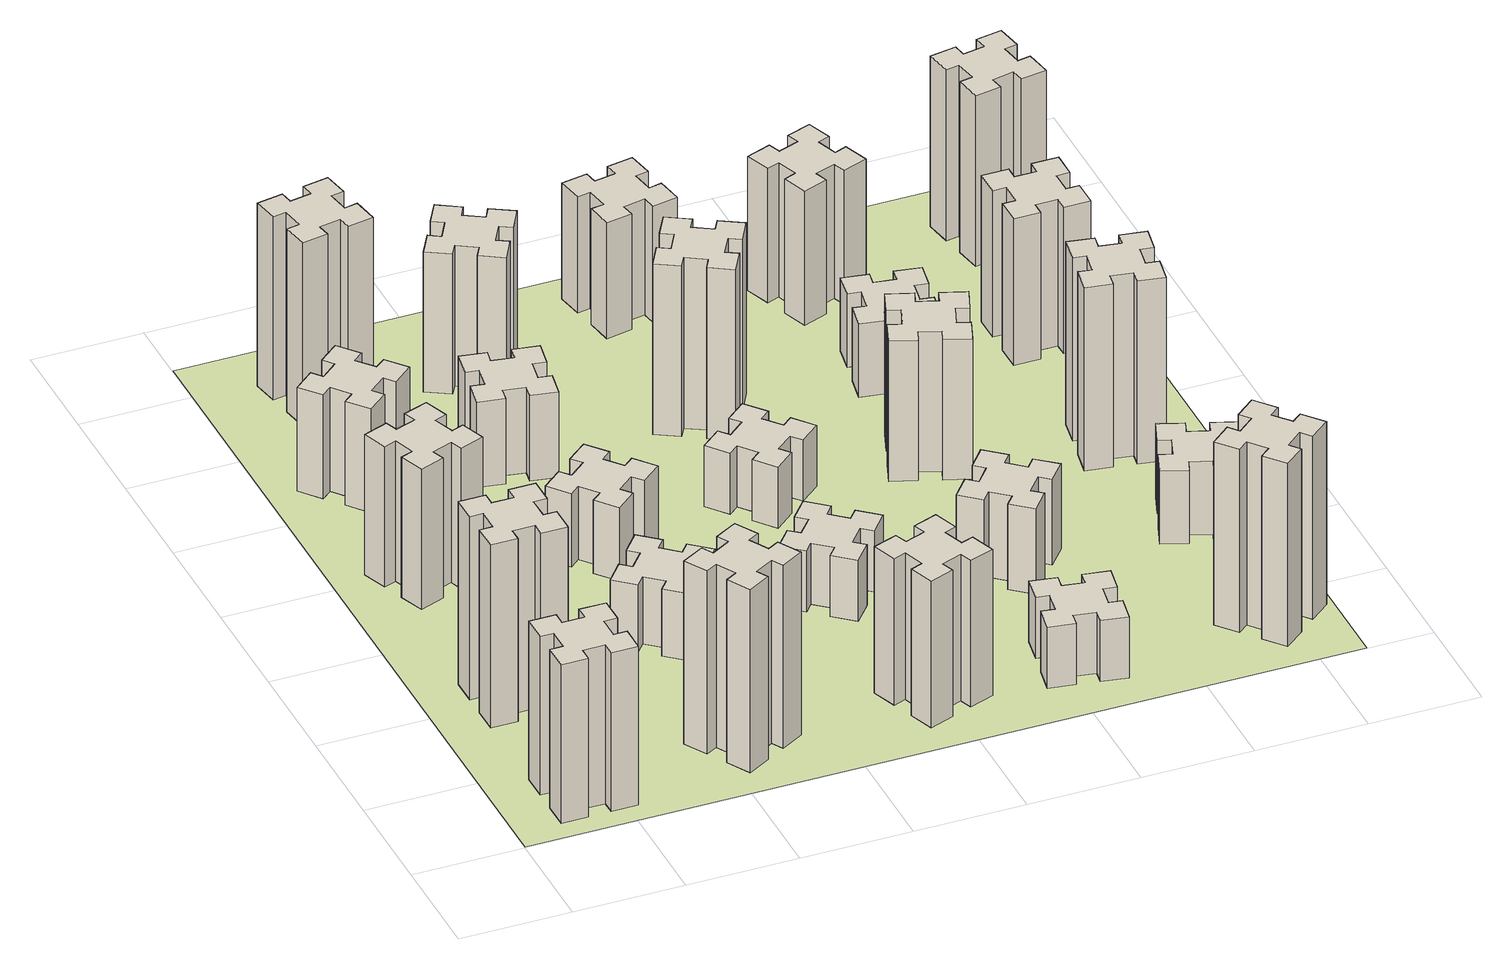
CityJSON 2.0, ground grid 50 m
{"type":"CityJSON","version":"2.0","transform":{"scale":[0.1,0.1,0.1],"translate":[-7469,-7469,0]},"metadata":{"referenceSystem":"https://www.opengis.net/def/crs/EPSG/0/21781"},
"CityObjects":{
"building1":{"type":"Building","attributes":{"class":"1000","function":"1000","usage":"1000","yearOfConstruction":2016,"roofType":"1000","measuredHeight":78,"storeysAboveGround":30,"storeysBelowGround":0},"geometry":[{"type":"Solid","lod":"1","boundaries":[[[[0,1,2,3,4,5,6,7,8,9,10,11,12,13,14,15,16,17,18,19]],[[17,16,20,21]],[[16,15,22,20]],[[15,14,23,22]],[[14,13,24,23]],[[13,12,25,24]],[[12,11,26,25]],[[11,10,27,26]],[[10,9,28,27]],[[9,8,29,28]],[[8,7,30,29]],[[7,6,31,30]],[[6,5,32,31]],[[5,4,33,32]],[[4,3,34,33]],[[3,2,35,34]],[[2,1,36,35]],[[1,0,37,36]],[[0,19,38,37]],[[19,18,39,38]],[[18,17,21,39]],[[24,25,26,27,28,29,30,31,32,33,34,35,36,37,38,39,21,20,22,23]]]]}]},
"building2":{"type":"Building","attributes":{"class":"1000","function":"1000","usage":"1000","yearOfConstruction":2016,"roofType":"1000","measuredHeight":90,"storeysAboveGround":30,"storeysBelowGround":0},"geometry":[{"type":"Solid","lod":"1","boundaries":[[[[40,41,42,43,44,45,46,47,48,49,50,51,52,53,54,55,56,57,58,59]],[[57,56,60,61]],[[56,55,62,60]],[[55,54,63,62]],[[54,53,64,63]],[[53,52,65,64]],[[52,51,66,65]],[[51,50,67,66]],[[50,49,68,67]],[[49,48,69,68]],[[48,47,70,69]],[[47,46,71,70]],[[46,45,72,71]],[[45,44,73,72]],[[44,43,74,73]],[[43,42,75,74]],[[42,41,76,75]],[[41,40,77,76]],[[40,59,78,77]],[[59,58,79,78]],[[58,57,61,79]],[[64,65,66,67,68,69,70,71,72,73,74,75,76,77,78,79,61,60,62,63]]]]}]},
"building3":{"type":"Building","attributes":{"class":"1000","function":"1000","usage":"1000","yearOfConstruction":2016,"roofType":"1000","measuredHeight":69,"storeysAboveGround":30,"storeysBelowGround":0},"geometry":[{"type":"Solid","lod":"1","boundaries":[[[[80,81,82,83,84,85,86,87,88,89,90,91,92,93,94,95,96,97,98,99]],[[97,96,100,101]],[[96,95,102,100]],[[95,94,103,102]],[[94,93,104,103]],[[93,92,105,104]],[[92,91,106,105]],[[91,90,107,106]],[[90,89,108,107]],[[89,88,109,108]],[[88,87,110,109]],[[87,86,111,110]],[[86,85,112,111]],[[85,84,113,112]],[[84,83,114,113]],[[83,82,115,114]],[[82,81,116,115]],[[81,80,117,116]],[[80,99,118,117]],[[99,98,119,118]],[[98,97,101,119]],[[104,105,106,107,108,109,110,111,112,113,114,115,116,117,118,119,101,100,102,103]]]]}]},
"building4":{"type":"Building","attributes":{"class":"1000","function":"1000","usage":"1000","yearOfConstruction":2016,"roofType":"1000","measuredHeight":51,"storeysAboveGround":30,"storeysBelowGround":0},"geometry":[{"type":"Solid","lod":"1","boundaries":[[[[120,121,122,123,124,125,126,127,128,129,130,131,132,133,134,135,136,137,138,139]],[[137,136,140,141]],[[136,135,142,140]],[[135,134,143,142]],[[134,133,144,143]],[[133,132,145,144]],[[132,131,146,145]],[[131,130,147,146]],[[130,129,148,147]],[[129,128,149,148]],[[128,127,150,149]],[[127,126,151,150]],[[126,125,152,151]],[[125,124,153,152]],[[124,123,154,153]],[[123,122,155,154]],[[122,121,156,155]],[[121,120,157,156]],[[120,139,158,157]],[[139,138,159,158]],[[138,137,141,159]],[[144,145,146,147,148,149,150,151,152,153,154,155,156,157,158,159,141,140,142,143]]]]}]},
"building5":{"type":"Building","attributes":{"class":"1000","function":"1000","usage":"1000","yearOfConstruction":2016,"roofType":"1000","measuredHeight":90,"storeysAboveGround":30,"storeysBelowGround":0},"geometry":[{"type":"Solid","lod":"1","boundaries":[[[[160,161,162,163,164,165,166,167,168,169,170,171,172,173,174,175,176,177,178,179]],[[177,176,180,181]],[[176,175,182,180]],[[175,174,183,182]],[[174,173,184,183]],[[173,172,185,184]],[[172,171,186,185]],[[171,170,187,186]],[[170,169,188,187]],[[169,168,189,188]],[[168,167,190,189]],[[167,166,191,190]],[[166,165,192,191]],[[165,164,193,192]],[[164,163,194,193]],[[163,162,195,194]],[[162,161,196,195]],[[161,160,197,196]],[[160,179,198,197]],[[179,178,199,198]],[[178,177,181,199]],[[184,185,186,187,188,189,190,191,192,193,194,195,196,197,198,199,181,180,182,183]]]]}]},
"building6":{"type":"Building","attributes":{"class":"1000","function":"1000","usage":"1000","yearOfConstruction":2016,"roofType":"1000","measuredHeight":90,"storeysAboveGround":30,"storeysBelowGround":0},"geometry":[{"type":"Solid","lod":"1","boundaries":[[[[200,201,202,203,204,205,206,207,208,209,210,211,212,213,214,215,216,217,218,219]],[[217,216,220,221]],[[216,215,222,220]],[[215,214,223,222]],[[214,213,224,223]],[[213,212,225,224]],[[212,211,226,225]],[[211,210,227,226]],[[210,209,228,227]],[[209,208,229,228]],[[208,207,230,229]],[[207,206,231,230]],[[206,205,232,231]],[[205,204,233,232]],[[204,203,234,233]],[[203,202,235,234]],[[202,201,236,235]],[[201,200,237,236]],[[200,219,238,237]],[[219,218,239,238]],[[218,217,221,239]],[[224,225,226,227,228,229,230,231,232,233,234,235,236,237,238,239,221,220,222,223]]]]}]},
"building7":{"type":"Building","attributes":{"class":"1000","function":"1000","usage":"1000","yearOfConstruction":2016,"roofType":"1000","measuredHeight":33,"storeysAboveGround":30,"storeysBelowGround":0},"geometry":[{"type":"Solid","lod":"1","boundaries":[[[[240,241,242,243,244,245,246,247,248,249,250,251,252,253,254,255,256,257,258,259]],[[257,256,260,261]],[[256,255,262,260]],[[255,254,263,262]],[[254,253,264,263]],[[253,252,265,264]],[[252,251,266,265]],[[251,250,267,266]],[[250,249,268,267]],[[249,248,269,268]],[[248,247,270,269]],[[247,246,271,270]],[[246,245,272,271]],[[245,244,273,272]],[[244,243,274,273]],[[243,242,275,274]],[[242,241,276,275]],[[241,240,277,276]],[[240,259,278,277]],[[259,258,279,278]],[[258,257,261,279]],[[264,265,266,267,268,269,270,271,272,273,274,275,276,277,278,279,261,260,262,263]]]]}]},
"building8":{"type":"Building","attributes":{"class":"1000","function":"1000","usage":"1000","yearOfConstruction":2016,"roofType":"1000","measuredHeight":36,"storeysAboveGround":30,"storeysBelowGround":0},"geometry":[{"type":"Solid","lod":"1","boundaries":[[[[280,281,282,283,284,285,286,287,288,289,290,291,292,293,294,295,296,297,298,299]],[[297,296,300,301]],[[296,295,302,300]],[[295,294,303,302]],[[294,293,304,303]],[[293,292,305,304]],[[292,291,306,305]],[[291,290,307,306]],[[290,289,308,307]],[[289,288,309,308]],[[288,287,310,309]],[[287,286,311,310]],[[286,285,312,311]],[[285,284,313,312]],[[284,283,314,313]],[[283,282,315,314]],[[282,281,316,315]],[[281,280,317,316]],[[280,299,318,317]],[[299,298,319,318]],[[298,297,301,319]],[[304,305,306,307,308,309,310,311,312,313,314,315,316,317,318,319,301,300,302,303]]]]}]},
"building9":{"type":"Building","attributes":{"class":"1000","function":"1000","usage":"1000","yearOfConstruction":2016,"roofType":"1000","measuredHeight":42,"storeysAboveGround":30,"storeysBelowGround":0},"geometry":[{"type":"Solid","lod":"1","boundaries":[[[[320,321,322,323,324,325,326,327,328,329,330,331,332,333,334,335,336,337,338,339]],[[337,336,340,341]],[[336,335,342,340]],[[335,334,343,342]],[[334,333,344,343]],[[333,332,345,344]],[[332,331,346,345]],[[331,330,347,346]],[[330,329,348,347]],[[329,328,349,348]],[[328,327,350,349]],[[327,326,351,350]],[[326,325,352,351]],[[325,324,353,352]],[[324,323,354,353]],[[323,322,355,354]],[[322,321,356,355]],[[321,320,357,356]],[[320,339,358,357]],[[339,338,359,358]],[[338,337,341,359]],[[344,345,346,347,348,349,350,351,352,353,354,355,356,357,358,359,341,340,342,343]]]]}]},
"building10":{"type":"Building","attributes":{"class":"1000","function":"1000","usage":"1000","yearOfConstruction":2016,"roofType":"1000","measuredHeight":72,"storeysAboveGround":30,"storeysBelowGround":0},"geometry":[{"type":"Solid","lod":"1","boundaries":[[[[360,361,362,363,364,365,366,367,368,369,370,371,372,373,374,375,376,377,378,379]],[[377,376,380,381]],[[376,375,382,380]],[[375,374,383,382]],[[374,373,384,383]],[[373,372,385,384]],[[372,371,386,385]],[[371,370,387,386]],[[370,369,388,387]],[[369,368,389,388]],[[368,367,390,389]],[[367,366,391,390]],[[366,365,392,391]],[[365,364,393,392]],[[364,363,394,393]],[[363,362,395,394]],[[362,361,396,395]],[[361,360,397,396]],[[360,379,398,397]],[[379,378,399,398]],[[378,377,381,399]],[[384,385,386,387,388,389,390,391,392,393,394,395,396,397,398,399,381,380,382,383]]]]}]},
"building11":{"type":"Building","attributes":{"class":"1000","function":"1000","usage":"1000","yearOfConstruction":2016,"roofType":"1000","measuredHeight":69,"storeysAboveGround":30,"storeysBelowGround":0},"geometry":[{"type":"Solid","lod":"1","boundaries":[[[[400,401,402,403,404,405,406,407,408,409,410,411,412,413,414,415,416,417,418,419]],[[417,416,420,421]],[[416,415,422,420]],[[415,414,423,422]],[[414,413,424,423]],[[413,412,425,424]],[[412,411,426,425]],[[411,410,427,426]],[[410,409,428,427]],[[409,408,429,428]],[[408,407,430,429]],[[407,406,431,430]],[[406,405,432,431]],[[405,404,433,432]],[[404,403,434,433]],[[403,402,435,434]],[[402,401,436,435]],[[401,400,437,436]],[[400,419,438,437]],[[419,418,439,438]],[[418,417,421,439]],[[424,425,426,427,428,429,430,431,432,433,434,435,436,437,438,439,421,420,422,423]]]]}]},
"building12":{"type":"Building","attributes":{"class":"1000","function":"1000","usage":"1000","yearOfConstruction":2016,"roofType":"1000","measuredHeight":30,"storeysAboveGround":30,"storeysBelowGround":0},"geometry":[{"type":"Solid","lod":"1","boundaries":[[[[440,441,442,443,444,445,446,447,448,449,450,451,452,453,454,455,456,457,458,459]],[[457,456,460,461]],[[456,455,462,460]],[[455,454,463,462]],[[454,453,464,463]],[[453,452,465,464]],[[452,451,466,465]],[[451,450,467,466]],[[450,449,468,467]],[[449,448,469,468]],[[448,447,470,469]],[[447,446,471,470]],[[446,445,472,471]],[[445,444,473,472]],[[444,443,474,473]],[[443,442,475,474]],[[442,441,476,475]],[[441,440,477,476]],[[440,459,478,477]],[[459,458,479,478]],[[458,457,461,479]],[[464,465,466,467,468,469,470,471,472,473,474,475,476,477,478,479,461,460,462,463]]]]}]},
"building13":{"type":"Building","attributes":{"class":"1000","function":"1000","usage":"1000","yearOfConstruction":2016,"roofType":"1000","measuredHeight":30,"storeysAboveGround":30,"storeysBelowGround":0},"geometry":[{"type":"Solid","lod":"1","boundaries":[[[[480,481,482,483,484,485,486,487,488,489,490,491,492,493,494,495,496,497,498,499]],[[497,496,500,501]],[[496,495,502,500]],[[495,494,503,502]],[[494,493,504,503]],[[493,492,505,504]],[[492,491,506,505]],[[491,490,507,506]],[[490,489,508,507]],[[489,488,509,508]],[[488,487,510,509]],[[487,486,511,510]],[[486,485,512,511]],[[485,484,513,512]],[[484,483,514,513]],[[483,482,515,514]],[[482,481,516,515]],[[481,480,517,516]],[[480,499,518,517]],[[499,498,519,518]],[[498,497,501,519]],[[504,505,506,507,508,509,510,511,512,513,514,515,516,517,518,519,501,500,502,503]]]]}]},
"building14":{"type":"Building","attributes":{"class":"1000","function":"1000","usage":"1000","yearOfConstruction":2016,"roofType":"1000","measuredHeight":84,"storeysAboveGround":30,"storeysBelowGround":0},"geometry":[{"type":"Solid","lod":"1","boundaries":[[[[520,521,522,523,524,525,526,527,528,529,530,531,532,533,534,535,536,537,538,539]],[[537,536,540,541]],[[536,535,542,540]],[[535,534,543,542]],[[534,533,544,543]],[[533,532,545,544]],[[532,531,546,545]],[[531,530,547,546]],[[530,529,548,547]],[[529,528,549,548]],[[528,527,550,549]],[[527,526,551,550]],[[526,525,552,551]],[[525,524,553,552]],[[524,523,554,553]],[[523,522,555,554]],[[522,521,556,555]],[[521,520,557,556]],[[520,539,558,557]],[[539,538,559,558]],[[538,537,541,559]],[[544,545,546,547,548,549,550,551,552,553,554,555,556,557,558,559,541,540,542,543]]]]}]},
"building15":{"type":"Building","attributes":{"class":"1000","function":"1000","usage":"1000","yearOfConstruction":2016,"roofType":"1000","measuredHeight":30,"storeysAboveGround":30,"storeysBelowGround":0},"geometry":[{"type":"Solid","lod":"1","boundaries":[[[[560,561,562,563,564,565,566,567,568,569,570,571,572,573,574,575,576,577,578,579]],[[577,576,580,581]],[[576,575,582,580]],[[575,574,583,582]],[[574,573,584,583]],[[573,572,585,584]],[[572,571,586,585]],[[571,570,587,586]],[[570,569,588,587]],[[569,568,589,588]],[[568,567,590,589]],[[567,566,591,590]],[[566,565,592,591]],[[565,564,593,592]],[[564,563,594,593]],[[563,562,595,594]],[[562,561,596,595]],[[561,560,597,596]],[[560,579,598,597]],[[579,578,599,598]],[[578,577,581,599]],[[584,585,586,587,588,589,590,591,592,593,594,595,596,597,598,599,581,580,582,583]]]]}]},
"building16":{"type":"Building","attributes":{"class":"1000","function":"1000","usage":"1000","yearOfConstruction":2016,"roofType":"1000","measuredHeight":57,"storeysAboveGround":30,"storeysBelowGround":0},"geometry":[{"type":"Solid","lod":"1","boundaries":[[[[600,601,602,603,604,605,606,607,608,609,610,611,612,613,614,615,616,617,618,619]],[[617,616,620,621]],[[616,615,622,620]],[[615,614,623,622]],[[614,613,624,623]],[[613,612,625,624]],[[612,611,626,625]],[[611,610,627,626]],[[610,609,628,627]],[[609,608,629,628]],[[608,607,630,629]],[[607,606,631,630]],[[606,605,632,631]],[[605,604,633,632]],[[604,603,634,633]],[[603,602,635,634]],[[602,601,636,635]],[[601,600,637,636]],[[600,619,638,637]],[[619,618,639,638]],[[618,617,621,639]],[[624,625,626,627,628,629,630,631,632,633,634,635,636,637,638,639,621,620,622,623]]]]}]},
"building17":{"type":"Building","attributes":{"class":"1000","function":"1000","usage":"1000","yearOfConstruction":2016,"roofType":"1000","measuredHeight":42,"storeysAboveGround":30,"storeysBelowGround":0},"geometry":[{"type":"Solid","lod":"1","boundaries":[[[[640,641,642,643,644,645,646,647,648,649,650,651,652,653,654,655,656,657,658,659]],[[657,656,660,661]],[[656,655,662,660]],[[655,654,663,662]],[[654,653,664,663]],[[653,652,665,664]],[[652,651,666,665]],[[651,650,667,666]],[[650,649,668,667]],[[649,648,669,668]],[[648,647,670,669]],[[647,646,671,670]],[[646,645,672,671]],[[645,644,673,672]],[[644,643,674,673]],[[643,642,675,674]],[[642,641,676,675]],[[641,640,677,676]],[[640,659,678,677]],[[659,658,679,678]],[[658,657,661,679]],[[664,665,666,667,668,669,670,671,672,673,674,675,676,677,678,679,661,660,662,663]]]]}]},
"building18":{"type":"Building","attributes":{"class":"1000","function":"1000","usage":"1000","yearOfConstruction":2016,"roofType":"1000","measuredHeight":69,"storeysAboveGround":30,"storeysBelowGround":0},"geometry":[{"type":"Solid","lod":"1","boundaries":[[[[680,681,682,683,684,685,686,687,688,689,690,691,692,693,694,695,696,697,698,699]],[[697,696,700,701]],[[696,695,702,700]],[[695,694,703,702]],[[694,693,704,703]],[[693,692,705,704]],[[692,691,706,705]],[[691,690,707,706]],[[690,689,708,707]],[[689,688,709,708]],[[688,687,710,709]],[[687,686,711,710]],[[686,685,712,711]],[[685,684,713,712]],[[684,683,714,713]],[[683,682,715,714]],[[682,681,716,715]],[[681,680,717,716]],[[680,699,718,717]],[[699,698,719,718]],[[698,697,701,719]],[[704,705,706,707,708,709,710,711,712,713,714,715,716,717,718,719,701,700,702,703]]]]}]},
"building19":{"type":"Building","attributes":{"class":"1000","function":"1000","usage":"1000","yearOfConstruction":2016,"roofType":"1000","measuredHeight":36,"storeysAboveGround":30,"storeysBelowGround":0},"geometry":[{"type":"Solid","lod":"1","boundaries":[[[[720,721,722,723,724,725,726,727,728,729,730,731,732,733,734,735,736,737,738,739]],[[737,736,740,741]],[[736,735,742,740]],[[735,734,743,742]],[[734,733,744,743]],[[733,732,745,744]],[[732,731,746,745]],[[731,730,747,746]],[[730,729,748,747]],[[729,728,749,748]],[[728,727,750,749]],[[727,726,751,750]],[[726,725,752,751]],[[725,724,753,752]],[[724,723,754,753]],[[723,722,755,754]],[[722,721,756,755]],[[721,720,757,756]],[[720,739,758,757]],[[739,738,759,758]],[[738,737,741,759]],[[744,745,746,747,748,749,750,751,752,753,754,755,756,757,758,759,741,740,742,743]]]]}]},
"building20":{"type":"Building","attributes":{"class":"1000","function":"1000","usage":"1000","yearOfConstruction":2016,"roofType":"1000","measuredHeight":90,"storeysAboveGround":30,"storeysBelowGround":0},"geometry":[{"type":"Solid","lod":"1","boundaries":[[[[760,761,762,763,764,765,766,767,768,769,770,771,772,773,774,775,776,777,778,779]],[[777,776,780,781]],[[776,775,782,780]],[[775,774,783,782]],[[774,773,784,783]],[[773,772,785,784]],[[772,771,786,785]],[[771,770,787,786]],[[770,769,788,787]],[[769,768,789,788]],[[768,767,790,789]],[[767,766,791,790]],[[766,765,792,791]],[[765,764,793,792]],[[764,763,794,793]],[[763,762,795,794]],[[762,761,796,795]],[[761,760,797,796]],[[760,779,798,797]],[[779,778,799,798]],[[778,777,781,799]],[[784,785,786,787,788,789,790,791,792,793,794,795,796,797,798,799,781,780,782,783]]]]}]},
"building21":{"type":"Building","attributes":{"class":"1000","function":"1000","usage":"1000","yearOfConstruction":2016,"roofType":"1000","measuredHeight":66,"storeysAboveGround":30,"storeysBelowGround":0},"geometry":[{"type":"Solid","lod":"1","boundaries":[[[[800,801,802,803,804,805,806,807,808,809,810,811,812,813,814,815,816,817,818,819]],[[817,816,820,821]],[[816,815,822,820]],[[815,814,823,822]],[[814,813,824,823]],[[813,812,825,824]],[[812,811,826,825]],[[811,810,827,826]],[[810,809,828,827]],[[809,808,829,828]],[[808,807,830,829]],[[807,806,831,830]],[[806,805,832,831]],[[805,804,833,832]],[[804,803,834,833]],[[803,802,835,834]],[[802,801,836,835]],[[801,800,837,836]],[[800,819,838,837]],[[819,818,839,838]],[[818,817,821,839]],[[824,825,826,827,828,829,830,831,832,833,834,835,836,837,838,839,821,820,822,823]]]]}]},
"building22":{"type":"Building","attributes":{"class":"1000","function":"1000","usage":"1000","yearOfConstruction":2016,"roofType":"1000","measuredHeight":36,"storeysAboveGround":30,"storeysBelowGround":0},"geometry":[{"type":"Solid","lod":"1","boundaries":[[[[840,841,842,843,844,845,846,847,848,849,850,851,852,853,854,855,856,857,858,859]],[[857,856,860,861]],[[856,855,862,860]],[[855,854,863,862]],[[854,853,864,863]],[[853,852,865,864]],[[852,851,866,865]],[[851,850,867,866]],[[850,849,868,867]],[[849,848,869,868]],[[848,847,870,869]],[[847,846,871,870]],[[846,845,872,871]],[[845,844,873,872]],[[844,843,874,873]],[[843,842,875,874]],[[842,841,876,875]],[[841,840,877,876]],[[840,859,878,877]],[[859,858,879,878]],[[858,857,861,879]],[[864,865,866,867,868,869,870,871,872,873,874,875,876,877,878,879,861,860,862,863]]]]}]},
"building23":{"type":"Building","attributes":{"class":"1000","function":"1000","usage":"1000","yearOfConstruction":2016,"roofType":"1000","measuredHeight":90,"storeysAboveGround":30,"storeysBelowGround":0},"geometry":[{"type":"Solid","lod":"1","boundaries":[[[[880,881,882,883,884,885,886,887,888,889,890,891,892,893,894,895,896,897,898,899]],[[897,896,900,901]],[[896,895,902,900]],[[895,894,903,902]],[[894,893,904,903]],[[893,892,905,904]],[[892,891,906,905]],[[891,890,907,906]],[[890,889,908,907]],[[889,888,909,908]],[[888,887,910,909]],[[887,886,911,910]],[[886,885,912,911]],[[885,884,913,912]],[[884,883,914,913]],[[883,882,915,914]],[[882,881,916,915]],[[881,880,917,916]],[[880,899,918,917]],[[899,898,919,918]],[[898,897,901,919]],[[904,905,906,907,908,909,910,911,912,913,914,915,916,917,918,919,901,900,902,903]]]]}]},
"building24":{"type":"Building","attributes":{"class":"1000","function":"1000","usage":"1000","yearOfConstruction":2016,"roofType":"1000","measuredHeight":72,"storeysAboveGround":30,"storeysBelowGround":0},"geometry":[{"type":"Solid","lod":"1","boundaries":[[[[920,921,922,923,924,925,926,927,928,929,930,931,932,933,934,935,936,937,938,939]],[[937,936,940,941]],[[936,935,942,940]],[[935,934,943,942]],[[934,933,944,943]],[[933,932,945,944]],[[932,931,946,945]],[[931,930,947,946]],[[930,929,948,947]],[[929,928,949,948]],[[928,927,950,949]],[[927,926,951,950]],[[926,925,952,951]],[[925,924,953,952]],[[924,923,954,953]],[[923,922,955,954]],[[922,921,956,955]],[[921,920,957,956]],[[920,939,958,957]],[[939,938,959,958]],[[938,937,941,959]],[[944,945,946,947,948,949,950,951,952,953,954,955,956,957,958,959,941,940,942,943]]]]}]},
"building25":{"type":"Building","attributes":{"class":"1000","function":"1000","usage":"1000","yearOfConstruction":2016,"roofType":"1000","measuredHeight":84,"storeysAboveGround":30,"storeysBelowGround":0},"geometry":[{"type":"Solid","lod":"1","boundaries":[[[[960,961,962,963,964,965,966,967,968,969,970,971,972,973,974,975,976,977,978,979]],[[977,976,980,981]],[[976,975,982,980]],[[975,974,983,982]],[[974,973,984,983]],[[973,972,985,984]],[[972,971,986,985]],[[971,970,987,986]],[[970,969,988,987]],[[969,968,989,988]],[[968,967,990,989]],[[967,966,991,990]],[[966,965,992,991]],[[965,964,993,992]],[[964,963,994,993]],[[963,962,995,994]],[[962,961,996,995]],[[961,960,997,996]],[[960,979,998,997]],[[979,978,999,998]],[[978,977,981,999]],[[984,985,986,987,988,989,990,991,992,993,994,995,996,997,998,999,981,980,982,983]]]]}]},
"landuse1":{"type":"LandUse","attributes":{"name":"plot1","function":"1010"},"geometry":[{"type":"MultiSurface","lod":"1","boundaries":[[[1000,1001,1002,1003]]]}]}
},
"vertices":[
[265,325,0],[265,225,0],[205,225,0],[205,105,0],[325,105,0],[325,165,0],[425,165,0],[425,105,0],[545,105,0],[545,225,0],[485,225,0],[485,325,0],[545,325,0],[545,445,0],[425,445,0],[425,385,0],[325,385,0],[325,445,0],[205,445,0],[205,325,0],[325,385,780],[325,445,780],[425,385,780],[425,445,780],[545,445,780],[545,325,780],[485,325,780],[485,225,780],[545,225,780],[545,105,780],[425,105,780],[425,165,780],[325,165,780],[325,105,780],[205,105,780],[205,225,780],[265,225,780],[265,325,780],[205,325,780],[205,445,780],
[265,1065,0],[265,965,0],[205,965,0],[205,845,0],[325,845,0],[325,905,0],[425,905,0],[425,845,0],[545,845,0],[545,965,0],[485,965,0],[485,1065,0],[545,1065,0],[545,1185,0],[425,1185,0],[425,1125,0],[325,1125,0],[325,1185,0],[205,1185,0],[205,1065,0],[325,1125,900],[325,1185,900],[425,1125,900],[425,1185,900],[545,1185,900],[545,1065,900],[485,1065,900],[485,965,900],[545,965,900],[545,845,900],[425,845,900],[425,905,900],[325,905,900],[325,845,900],[205,845,900],[205,965,900],[265,965,900],[265,1065,900],[205,1065,900],[205,1185,900],
[366,1835,0],[460,1869,0],[480,1813,0],[593,1854,0],[552,1967,0],[496,1946,0],[462,2040,0],[518,2060,0],[477,2173,0],[364,2132,0],[385,2076,0],[291,2042,0],[270,2098,0],[157,2057,0],[199,1944,0],[255,1965,0],[289,1871,0],[233,1850,0],[274,1737,0],[387,1779,0],[289,1871,690],[233,1850,690],[255,1965,690],[199,1944,690],[157,2057,690],[270,2098,690],[291,2042,690],[385,2076,690],[364,2132,690],[477,2173,690],[518,2060,690],[462,2040,690],[496,1946,690],[552,1967,690],[593,1854,690],[480,1813,690],[460,1869,690],[366,1835,690],[387,1779,690],[274,1737,690],
[343,2812,0],[266,2747,0],[228,2793,0],[136,2716,0],[213,2624,0],[259,2663,0],[323,2586,0],[277,2548,0],[354,2456,0],[446,2533,0],[408,2579,0],[484,2643,0],[523,2597,0],[615,2674,0],[538,2766,0],[492,2728,0],[427,2804,0],[473,2843,0],[396,2935,0],[304,2858,0],[427,2804,510],[473,2843,510],[492,2728,510],[538,2766,510],[615,2674,510],[523,2597,510],[484,2643,510],[408,2579,510],[446,2533,510],[354,2456,510],[277,2548,510],[323,2586,510],[259,2663,510],[213,2624,510],[136,2716,510],[228,2793,510],[266,2747,510],[343,2812,510],[304,2858,510],[396,2935,510],
[1236,387,0],[1186,474,0],[1238,504,0],[1178,608,0],[1074,548,0],[1104,496,0],[1017,446,0],[987,498,0],[883,438,0],[943,334,0],[995,364,0],[1045,277,0],[993,247,0],[1053,143,0],[1157,203,0],[1127,255,0],[1214,305,0],[1244,253,0],[1348,313,0],[1288,417,0],[1214,305,900],[1244,253,900],[1127,255,900],[1157,203,900],[1053,143,900],[993,247,900],[1045,277,900],[995,364,900],[943,334,900],[883,438,900],[987,498,900],[1017,446,900],[1104,496,900],[1074,548,900],[1178,608,900],[1238,504,900],[1186,474,900],[1236,387,900],[1288,417,900],[1348,313,900],
[592,3305,0],[575,3404,0],[634,3414,0],[613,3532,0],[495,3511,0],[505,3452,0],[407,3435,0],[397,3494,0],[278,3473,0],[299,3355,0],[358,3365,0],[376,3267,0],[317,3257,0],[337,3138,0],[456,3159,0],[445,3218,0],[544,3236,0],[554,3177,0],[672,3197,0],[651,3316,0],[544,3236,900],[554,3177,900],[445,3218,900],[456,3159,900],[337,3138,900],[317,3257,900],[376,3267,900],[358,3365,900],[299,3355,900],[278,3473,900],[397,3494,900],[407,3435,900],[505,3452,900],[495,3511,900],[613,3532,900],[634,3414,900],[575,3404,900],[592,3305,900],[651,3316,900],[672,3197,900],
[1224,1267,0],[1148,1332,0],[1186,1378,0],[1094,1455,0],[1017,1363,0],[1063,1324,0],[999,1248,0],[953,1286,0],[876,1194,0],[968,1117,0],[1006,1163,0],[1083,1099,0],[1044,1053,0],[1136,976,0],[1213,1068,0],[1167,1106,0],[1232,1183,0],[1278,1144,0],[1355,1236,0],[1263,1313,0],[1232,1183,330],[1278,1144,330],[1167,1106,330],[1213,1068,330],[1136,976,330],[1044,1053,330],[1083,1099,330],[1006,1163,330],[968,1117,330],[876,1194,330],[953,1286,330],[999,1248,330],[1063,1324,330],[1017,1363,330],[1094,1455,330],[1186,1378,330],[1148,1332,330],[1224,1267,330],[1263,1313,330],[1355,1236,330],
[1083,1972,0],[1006,1907,0],[968,1953,0],[876,1876,0],[953,1784,0],[999,1823,0],[1063,1746,0],[1017,1708,0],[1094,1616,0],[1186,1693,0],[1148,1739,0],[1224,1803,0],[1263,1757,0],[1355,1834,0],[1278,1926,0],[1232,1888,0],[1167,1964,0],[1213,2003,0],[1136,2095,0],[1044,2018,0],[1167,1964,360],[1213,2003,360],[1232,1888,360],[1278,1926,360],[1355,1834,360],[1263,1757,360],[1224,1803,360],[1148,1739,360],[1186,1693,360],[1094,1616,360],[1017,1708,360],[1063,1746,360],[999,1823,360],[953,1784,360],[876,1876,360],[968,1953,360],[1006,1907,360],[1083,1972,360],[1044,2018,360],[1136,2095,360],
[1115,2527,0],[1132,2625,0],[1191,2615,0],[1212,2733,0],[1094,2754,0],[1084,2695,0],[985,2712,0],[996,2771,0],[877,2792,0],[857,2674,0],[916,2664,0],[898,2565,0],[839,2576,0],[818,2457,0],[937,2437,0],[947,2496,0],[1045,2478,0],[1035,2419,0],[1153,2398,0],[1174,2517,0],[1045,2478,420],[1035,2419,420],[947,2496,420],[937,2437,420],[818,2457,420],[839,2576,420],[898,2565,420],[916,2664,420],[857,2674,420],[877,2792,420],[996,2771,420],[985,2712,420],[1084,2695,420],[1094,2754,420],[1212,2733,420],[1191,2615,420],[1132,2625,420],[1115,2527,420],[1174,2517,420],[1153,2398,420],
[1965,496,0],[1871,462,0],[1850,518,0],[1737,477,0],[1779,364,0],[1835,385,0],[1869,291,0],[1813,270,0],[1854,157,0],[1967,199,0],[1946,255,0],[2040,289,0],[2060,233,0],[2173,274,0],[2132,387,0],[2076,366,0],[2042,460,0],[2098,480,0],[2057,593,0],[1944,552,0],[2042,460,720],[2098,480,720],[2076,366,720],[2132,387,720],[2173,274,720],[2060,233,720],[2040,289,720],[1946,255,720],[1967,199,720],[1854,157,720],[1813,270,720],[1869,291,720],[1835,385,720],[1779,364,720],[1737,477,720],[1850,518,720],[1871,462,720],[1965,496,720],[1944,552,720],[2057,593,720],
[1186,3137,0],[1236,3224,0],[1288,3194,0],[1348,3298,0],[1244,3358,0],[1214,3306,0],[1127,3356,0],[1157,3408,0],[1053,3468,0],[993,3364,0],[1045,3334,0],[995,3247,0],[943,3277,0],[883,3173,0],[987,3113,0],[1017,3165,0],[1104,3115,0],[1074,3063,0],[1178,3003,0],[1238,3107,0],[1104,3115,690],[1074,3063,690],[1017,3165,690],[987,3113,690],[883,3173,690],[943,3277,690],[995,3247,690],[1045,3334,690],[993,3364,690],[1053,3468,690],[1157,3408,690],[1127,3356,690],[1214,3306,690],[1244,3358,690],[1348,3298,690],[1288,3194,690],[1236,3224,690],[1186,3137,690],[1238,3107,690],[1178,3003,690],
[1746,1163,0],[1823,1099,0],[1784,1053,0],[1876,976,0],[1953,1068,0],[1907,1106,0],[1972,1183,0],[2018,1144,0],[2095,1236,0],[2003,1313,0],[1964,1267,0],[1888,1332,0],[1926,1378,0],[1834,1455,0],[1757,1363,0],[1803,1324,0],[1739,1248,0],[1693,1286,0],[1616,1194,0],[1708,1117,0],[1739,1248,300],[1693,1286,300],[1803,1324,300],[1757,1363,300],[1834,1455,300],[1926,1378,300],[1888,1332,300],[1964,1267,300],[2003,1313,300],[2095,1236,300],[2018,1144,300],[1972,1183,300],[1907,1106,300],[1953,1068,300],[1876,976,300],[1784,1053,300],[1823,1099,300],[1746,1163,300],[1708,1117,300],[1616,1194,300],
[1972,1988,0],[1907,2064,0],[1953,2103,0],[1876,2195,0],[1784,2118,0],[1823,2072,0],[1746,2007,0],[1708,2053,0],[1616,1976,0],[1693,1884,0],[1739,1923,0],[1803,1846,0],[1757,1808,0],[1834,1716,0],[1926,1793,0],[1888,1839,0],[1964,1903,0],[2003,1857,0],[2095,1934,0],[2018,2026,0],[1964,1903,300],[2003,1857,300],[1888,1839,300],[1926,1793,300],[1834,1716,300],[1757,1808,300],[1803,1846,300],[1739,1923,300],[1693,1884,300],[1616,1976,300],[1708,2053,300],[1746,2007,300],[1823,2072,300],[1784,2118,300],[1876,2195,300],[1953,2103,300],[1907,2064,300],[1972,1988,300],[2018,2026,300],[2095,1934,300],
[1926,2497,0],[1976,2584,0],[2028,2554,0],[2088,2658,0],[1984,2718,0],[1954,2666,0],[1867,2716,0],[1897,2768,0],[1793,2828,0],[1733,2724,0],[1785,2694,0],[1735,2607,0],[1683,2637,0],[1623,2533,0],[1727,2473,0],[1757,2525,0],[1844,2475,0],[1814,2423,0],[1918,2363,0],[1978,2467,0],[1844,2475,840],[1814,2423,840],[1757,2525,840],[1727,2473,840],[1623,2533,840],[1683,2637,840],[1735,2607,840],[1785,2694,840],[1733,2724,840],[1793,2828,840],[1897,2768,840],[1867,2716,840],[1954,2666,840],[1984,2718,840],[2088,2658,840],[2028,2554,840],[1976,2584,840],[1926,2497,840],[1978,2467,840],[1918,2363,840],
[2496,444,0],[2478,345,0],[2419,356,0],[2398,237,0],[2517,217,0],[2527,276,0],[2625,258,0],[2615,199,0],[2733,178,0],[2754,297,0],[2695,307,0],[2712,405,0],[2771,395,0],[2792,513,0],[2674,534,0],[2664,475,0],[2565,492,0],[2576,551,0],[2457,572,0],[2437,454,0],[2565,492,300],[2576,551,300],[2664,475,300],[2674,534,300],[2792,513,300],[2771,395,300],[2712,405,300],[2695,307,300],[2754,297,300],[2733,178,300],[2615,199,300],[2625,258,300],[2527,276,300],[2517,217,300],[2398,237,300],[2419,356,300],[2478,345,300],[2496,444,300],[2437,454,300],[2457,572,300],
[1738,3465,0],[1756,3367,0],[1697,3357,0],[1717,3238,0],[1836,3259,0],[1825,3318,0],[1924,3336,0],[1934,3277,0],[2052,3297,0],[2031,3416,0],[1972,3405,0],[1955,3504,0],[2014,3514,0],[1993,3632,0],[1875,3611,0],[1885,3552,0],[1787,3535,0],[1777,3594,0],[1658,3573,0],[1679,3455,0],[1787,3535,570],[1777,3594,570],[1885,3552,570],[1875,3611,570],[1993,3632,570],[2014,3514,570],[1955,3504,570],[1972,3405,570],[2031,3416,570],[2052,3297,570],[1934,3277,570],[1924,3336,570],[1825,3318,570],[1836,3259,570],[1717,3238,570],[1697,3357,570],[1756,3367,570],[1738,3465,570],[1679,3455,570],[1658,3573,570],
[2647,1006,0],[2712,1083,0],[2758,1044,0],[2835,1136,0],[2743,1213,0],[2704,1167,0],[2628,1232,0],[2666,1278,0],[2574,1355,0],[2497,1263,0],[2543,1224,0],[2479,1148,0],[2433,1186,0],[2356,1094,0],[2448,1017,0],[2486,1063,0],[2563,999,0],[2524,953,0],[2616,876,0],[2693,968,0],[2563,999,420],[2524,953,420],[2486,1063,420],[2448,1017,420],[2356,1094,420],[2433,1186,420],[2479,1148,420],[2543,1224,420],[2497,1263,420],[2574,1355,420],[2666,1278,420],[2628,1232,420],[2704,1167,420],[2743,1213,420],[2835,1136,420],[2758,1044,420],[2712,1083,420],[2647,1006,420],[2693,968,420],[2616,876,420],
[2682,1871,0],[2716,1965,0],[2772,1944,0],[2813,2057,0],[2700,2098,0],[2680,2042,0],[2586,2076,0],[2607,2132,0],[2494,2173,0],[2453,2060,0],[2509,2040,0],[2475,1946,0],[2419,1967,0],[2377,1854,0],[2490,1813,0],[2511,1869,0],[2605,1835,0],[2584,1779,0],[2697,1737,0],[2738,1850,0],[2605,1835,690],[2584,1779,690],[2511,1869,690],[2490,1813,690],[2377,1854,690],[2419,1967,690],[2475,1946,690],[2509,2040,690],[2453,2060,690],[2494,2173,690],[2607,2132,690],[2586,2076,690],[2680,2042,690],[2700,2098,690],[2813,2057,690],[2772,1944,690],[2716,1965,690],[2682,1871,690],[2738,1850,690],[2697,1737,690],
[2596,2664,0],[2578,2565,0],[2519,2576,0],[2498,2457,0],[2617,2437,0],[2627,2496,0],[2725,2478,0],[2715,2419,0],[2833,2398,0],[2854,2517,0],[2795,2527,0],[2812,2625,0],[2871,2615,0],[2892,2733,0],[2774,2754,0],[2764,2695,0],[2665,2712,0],[2676,2771,0],[2557,2792,0],[2537,2674,0],[2665,2712,360],[2676,2771,360],[2764,2695,360],[2774,2754,360],[2892,2733,360],[2871,2615,360],[2812,2625,360],[2795,2527,360],[2854,2517,360],[2833,2398,360],[2715,2419,360],[2725,2478,360],[2627,2496,360],[2617,2437,360],[2498,2457,360],[2519,2576,360],[2578,2565,360],[2596,2664,360],[2537,2674,360],[2557,2792,360],
[3468,259,0],[3544,323,0],[3583,277,0],[3675,354,0],[3598,446,0],[3552,408,0],[3487,484,0],[3533,523,0],[3456,615,0],[3364,538,0],[3403,492,0],[3326,427,0],[3288,473,0],[3196,396,0],[3273,304,0],[3319,343,0],[3383,266,0],[3337,228,0],[3414,136,0],[3506,213,0],[3383,266,900],[3337,228,900],[3319,343,900],[3273,304,900],[3196,396,900],[3288,473,900],[3326,427,900],[3403,492,900],[3364,538,900],[3456,615,900],[3533,523,900],[3487,484,900],[3552,408,900],[3598,446,900],[3675,354,900],[3583,277,900],[3544,323,900],[3468,259,900],[3506,213,900],[3414,136,900],
[2716,3226,0],[2682,3320,0],[2738,3340,0],[2697,3453,0],[2584,3412,0],[2605,3356,0],[2511,3322,0],[2490,3378,0],[2377,3337,0],[2419,3224,0],[2475,3245,0],[2509,3151,0],[2453,3130,0],[2494,3017,0],[2607,3059,0],[2586,3115,0],[2680,3149,0],[2700,3093,0],[2813,3134,0],[2772,3247,0],[2680,3149,660],[2700,3093,660],[2586,3115,660],[2607,3059,660],[2494,3017,660],[2453,3130,660],[2509,3151,660],[2475,3245,660],[2419,3224,660],[2377,3337,660],[2490,3378,660],[2511,3322,660],[2605,3356,660],[2584,3412,660],[2697,3453,660],[2738,3340,660],[2682,3320,660],[2716,3226,660],[2772,3247,660],[2813,3134,660],
[3351,1029,0],[3445,995,0],[3424,939,0],[3537,897,0],[3578,1010,0],[3522,1031,0],[3556,1125,0],[3612,1104,0],[3653,1217,0],[3540,1258,0],[3520,1202,0],[3426,1236,0],[3447,1292,0],[3334,1333,0],[3293,1220,0],[3349,1200,0],[3315,1106,0],[3259,1127,0],[3217,1014,0],[3330,973,0],[3315,1106,360],[3259,1127,360],[3349,1200,360],[3293,1220,360],[3334,1333,360],[3447,1292,360],[3426,1236,360],[3520,1202,360],[3540,1258,360],[3653,1217,360],[3612,1104,360],[3556,1125,360],[3522,1031,360],[3578,1010,360],[3537,897,360],[3424,939,360],[3445,995,360],[3351,1029,360],[3330,973,360],[3217,1014,360],
[3267,1656,0],[3365,1638,0],[3355,1579,0],[3473,1558,0],[3494,1677,0],[3435,1687,0],[3452,1785,0],[3511,1775,0],[3532,1893,0],[3414,1914,0],[3404,1855,0],[3305,1872,0],[3316,1931,0],[3197,1952,0],[3177,1834,0],[3236,1824,0],[3218,1725,0],[3159,1736,0],[3138,1617,0],[3257,1597,0],[3218,1725,900],[3159,1736,900],[3236,1824,900],[3177,1834,900],[3197,1952,900],[3316,1931,900],[3305,1872,900],[3404,1855,900],[3414,1914,900],[3532,1893,900],[3511,1775,900],[3452,1785,900],[3435,1687,900],[3494,1677,900],[3473,1558,900],[3355,1579,900],[3365,1638,900],[3267,1656,900],[3257,1597,900],[3138,1617,900],
[3385,2705,0],[3285,2705,0],[3285,2765,0],[3165,2765,0],[3165,2645,0],[3225,2645,0],[3225,2545,0],[3165,2545,0],[3165,2425,0],[3285,2425,0],[3285,2485,0],[3385,2485,0],[3385,2425,0],[3505,2425,0],[3505,2545,0],[3445,2545,0],[3445,2645,0],[3505,2645,0],[3505,2765,0],[3385,2765,0],[3445,2645,720],[3505,2645,720],[3445,2545,720],[3505,2545,720],[3505,2425,720],[3385,2425,720],[3385,2485,720],[3285,2485,720],[3285,2425,720],[3165,2425,720],[3165,2545,720],[3225,2545,720],[3225,2645,720],[3165,2645,720],[3165,2765,720],[3285,2765,720],[3285,2705,720],[3385,2705,720],[3385,2765,720],[3505,2765,720],
[3552,3305,0],[3535,3404,0],[3594,3414,0],[3573,3532,0],[3455,3511,0],[3465,3452,0],[3367,3435,0],[3357,3494,0],[3238,3473,0],[3259,3355,0],[3318,3365,0],[3336,3267,0],[3277,3257,0],[3297,3138,0],[3416,3159,0],[3405,3218,0],[3504,3236,0],[3514,3177,0],[3632,3197,0],[3611,3316,0],[3504,3236,840],[3514,3177,840],[3405,3218,840],[3416,3159,840],[3297,3138,840],[3277,3257,840],[3336,3267,840],[3318,3365,840],[3259,3355,840],[3238,3473,840],[3357,3494,840],[3367,3435,840],[3465,3452,840],[3455,3511,840],[3573,3532,840],[3594,3414,840],[3535,3404,840],[3552,3305,840],[3611,3316,840],[3632,3197,840],
[5,3705,0],[3705,3705,0],[3705,5,0],[5,5,0]
]}
